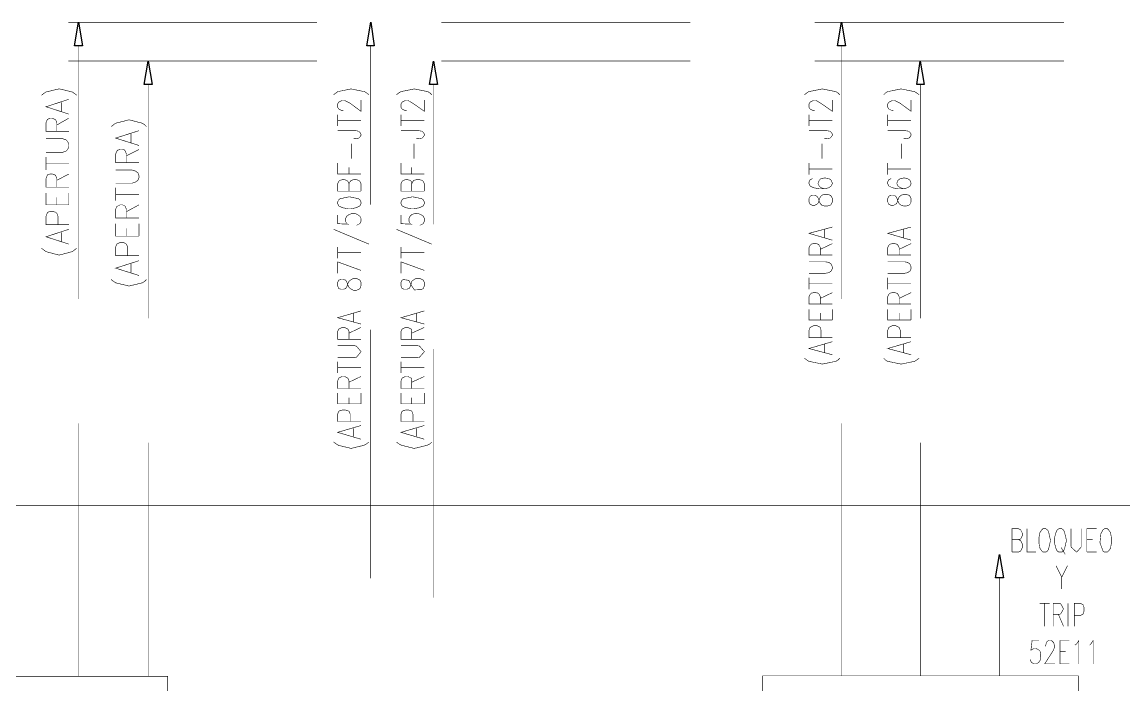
# Model space of a CAD drawing. Header units: millimetres. Extents: x -1355 to 3509, y -1443 to -567.
# Drawn here: x 3311.1 to 3398.1, y -838 to -785.6 of the extents above; entities that cross this region are included whole.
import ezdxf

# ---------------------------------------------------------------- set-up
doc = ezdxf.new("R2010")
doc.units = ezdxf.units.MM

msp = doc.modelspace()

# ---------------------------------------------------------------- linework, layer by layer
at = {"color": 0, "const_width": 0.045}
for points in [[(3314.78, -785.644), (3334.42, -785.644)], [(3344.238, -785.644), (3363.877, -785.644)], [(3373.699, -785.644), (3393.383, -785.644)], [(3315.589, -787.491), (3315.589, -807.492)], [(3338.654, -787.491), (3338.654, -800.061)], [(3375.816, -787.491), (3375.816, -807.492)], [(3314.78, -788.708), (3334.42, -788.708)], [(3344.238, -788.708), (3363.877, -788.708)], [(3373.699, -788.708), (3393.383, -788.708)], [(3321.085, -790.556), (3321.085, -809.023)], [(3343.607, -790.556), (3343.607, -801.592)], [(3382.03, -790.556), (3382.03, -809.023)], [(3312.663, -791.409), (3312.841, -791.274), (3313.017, -791.148), (3314.059, -790.897), (3315.097, -791.148), (3315.275, -791.274), (3315.454, -791.409)], [(3335.725, -791.366), (3335.907, -791.231), (3336.05, -791.119), (3337.109, -790.905), (3338.185, -791.128), (3338.337, -791.231), (3338.516, -791.366)], [(3340.681, -791.366), (3340.86, -791.231), (3341.027, -791.122), (3342.097, -790.905), (3343.168, -791.122), (3343.337, -791.231), (3343.473, -791.366)], [(3372.887, -791.366), (3373.066, -791.231), (3373.229, -791.122), (3374.303, -790.905), (3375.377, -791.122), (3375.544, -791.231), (3375.679, -791.366)], [(3379.148, -791.366), (3379.283, -791.231), (3379.45, -791.122), (3380.52, -790.905), (3381.59, -791.122), (3381.761, -791.231), (3381.94, -791.366)], [(3314.824, -792.897), (3313.023, -792.312), (3314.824, -791.726)], [(3314.237, -792.674), (3314.237, -791.952)], [(3336.49, -792.627), (3336.399, -792.627), (3336.221, -792.538), (3336.13, -792.492), (3336.041, -792.357), (3336.041, -792.087), (3336.13, -791.952), (3336.221, -791.905), (3336.399, -791.817), (3336.581, -791.817), (3336.76, -791.905), (3337.033, -792.043), (3337.886, -792.674), (3337.886, -791.77)], [(3341.49, -792.627), (3341.399, -792.627), (3341.221, -792.538), (3341.13, -792.492), (3341.041, -792.357), (3341.041, -792.087), (3341.13, -791.952), (3341.221, -791.908), (3341.399, -791.817), (3341.581, -791.817), (3341.76, -791.908), (3341.986, -792.043), (3342.887, -792.674), (3342.887, -791.77)], [(3373.699, -792.627), (3373.608, -792.627), (3373.339, -792.492), (3373.248, -792.357), (3373.248, -792.087), (3373.339, -791.952), (3373.426, -791.908), (3373.608, -791.817), (3373.787, -791.817), (3373.969, -791.908), (3374.192, -792.043), (3375.095, -792.674), (3375.095, -791.77)], [(3379.914, -792.627), (3379.823, -792.627), (3379.553, -792.492), (3379.465, -792.357), (3379.465, -792.087), (3379.553, -791.952), (3379.643, -791.908), (3379.823, -791.817), (3380.005, -791.817), (3380.183, -791.908), (3380.455, -792.043), (3381.309, -792.674), (3381.309, -791.77)], [(3314.824, -794.248), (3313.023, -794.248), (3313.023, -793.574), (3313.111, -793.348), (3313.158, -793.304), (3313.337, -793.212), (3313.519, -793.212), (3313.789, -793.348), (3313.88, -793.574), (3313.88, -794.248)], [(3313.88, -793.752), (3314.824, -793.212)], [(3336.041, -793.843), (3336.041, -792.943)], [(3341.041, -793.843), (3341.041, -792.943)], [(3373.248, -793.843), (3373.248, -792.943)], [(3379.465, -793.843), (3379.465, -792.943)], [(3318.158, -793.888), (3318.337, -793.752), (3318.51, -793.618), (3319.575, -793.345), (3320.64, -793.618), (3320.815, -793.752), (3320.95, -793.888)], [(3336.041, -793.392), (3337.886, -793.392)], [(3341.041, -793.392), (3342.887, -793.392)], [(3373.248, -793.392), (3375.095, -793.392)], [(3379.465, -793.392), (3381.309, -793.392)], [(3313.023, -795.914), (3314.328, -795.914), (3314.598, -795.826), (3314.733, -795.691), (3314.824, -795.465), (3314.824, -795.283), (3314.733, -795.06), (3314.598, -794.926), (3314.328, -794.835), (3313.023, -794.835)], [(3320.364, -795.374), (3318.519, -794.788), (3320.364, -794.204)], [(3319.733, -795.149), (3319.733, -794.43)], [(3336.041, -794.204), (3337.481, -794.204), (3337.707, -794.248), (3337.798, -794.339), (3337.886, -794.474), (3337.886, -794.565), (3337.798, -794.7), (3337.707, -794.791), (3337.481, -794.835), (3337.302, -794.835)], [(3341.041, -794.204), (3342.437, -794.204), (3342.707, -794.248), (3342.798, -794.339), (3342.887, -794.474), (3342.887, -794.565), (3342.798, -794.7), (3342.707, -794.791), (3342.437, -794.835), (3342.256, -794.835)], [(3373.248, -794.204), (3374.643, -794.204), (3374.914, -794.248), (3375.005, -794.339), (3375.095, -794.474), (3375.095, -794.565), (3375.005, -794.7), (3374.914, -794.791), (3374.643, -794.835), (3374.465, -794.835)], [(3379.465, -794.204), (3380.861, -794.204), (3381.13, -794.248), (3381.221, -794.339), (3381.309, -794.474), (3381.309, -794.565), (3381.221, -794.7), (3381.13, -794.791), (3380.861, -794.835), (3380.726, -794.835)], [(3320.364, -796.726), (3318.519, -796.726), (3318.519, -796.052), (3318.607, -795.826), (3318.698, -795.735), (3318.877, -795.691), (3319.059, -795.691), (3319.238, -795.735), (3319.285, -795.826), (3319.372, -796.052), (3319.372, -796.726)], [(3319.372, -796.187), (3320.364, -795.691)], [(3337.121, -796.409), (3337.121, -795.24)], [(3342.076, -796.412), (3342.076, -795.24)], [(3374.283, -796.412), (3374.283, -795.24)], [(3380.544, -796.412), (3380.544, -795.24)], [(3313.023, -797.312), (3313.023, -796.275)], [(3313.023, -796.77), (3314.824, -796.77)], [(3337.886, -797.627), (3336.041, -797.627), (3336.041, -796.77)], [(3342.887, -797.627), (3341.041, -797.627), (3341.041, -796.77)], [(3373.248, -797.674), (3373.248, -796.77)], [(3379.465, -797.674), (3379.465, -796.77)], [(3314.824, -798.662), (3313.023, -798.662), (3313.023, -797.988), (3313.111, -797.762), (3313.158, -797.674), (3313.337, -797.627), (3313.519, -797.627), (3313.698, -797.674), (3313.789, -797.762), (3313.88, -797.988), (3313.88, -798.662)], [(3313.88, -798.123), (3314.824, -797.627)], [(3318.519, -798.348), (3319.824, -798.348), (3320.094, -798.257), (3320.275, -798.123), (3320.364, -797.897), (3320.364, -797.762), (3320.275, -797.536), (3320.094, -797.401), (3319.824, -797.312), (3318.519, -797.312)], [(3336.942, -797.627), (3336.942, -797.087)], [(3341.895, -797.627), (3341.895, -797.087)], [(3373.248, -797.222), (3375.095, -797.222)], [(3379.465, -797.222), (3381.309, -797.222)], [(3337.886, -798.978), (3336.041, -798.978), (3336.041, -798.392), (3336.13, -798.214), (3336.221, -798.123), (3336.402, -798.078), (3336.581, -798.078), (3336.76, -798.123), (3336.85, -798.214), (3336.942, -798.392), (3336.942, -798.978)], [(3336.942, -798.392), (3337.033, -798.214), (3337.121, -798.123), (3337.302, -798.078), (3337.528, -798.078), (3337.707, -798.123), (3337.798, -798.214), (3337.886, -798.392), (3337.886, -798.978)], [(3342.887, -798.978), (3341.041, -798.978), (3341.041, -798.392), (3341.13, -798.214), (3341.221, -798.123), (3341.399, -798.078), (3341.581, -798.078), (3341.76, -798.123), (3341.851, -798.214), (3341.895, -798.392), (3341.895, -798.978)], [(3341.895, -798.392), (3341.986, -798.214), (3342.076, -798.123), (3342.256, -798.078), (3342.526, -798.078), (3342.707, -798.123), (3342.798, -798.214), (3342.887, -798.392), (3342.887, -798.978)], [(3373.517, -797.988), (3373.339, -798.078), (3373.248, -798.257), (3373.248, -798.392), (3373.339, -798.574), (3373.608, -798.709), (3374.057, -798.8), (3374.465, -798.8), (3374.825, -798.709), (3375.005, -798.574), (3375.095, -798.392), (3375.095, -798.348), (3375.005, -798.123), (3374.825, -797.988), (3374.553, -797.943), (3374.465, -797.943), (3374.195, -797.988), (3374.057, -798.123), (3373.969, -798.348), (3373.969, -798.392), (3374.057, -798.574), (3374.195, -798.709), (3374.465, -798.8)], [(3379.735, -797.988), (3379.553, -798.078), (3379.465, -798.257), (3379.465, -798.392), (3379.553, -798.574), (3379.823, -798.709), (3380.274, -798.8), (3380.726, -798.8), (3381.04, -798.709), (3381.221, -798.574), (3381.309, -798.392), (3381.309, -798.348), (3381.221, -798.123), (3381.04, -797.988), (3380.814, -797.943), (3380.726, -797.943), (3380.455, -797.988), (3380.274, -798.123), (3380.183, -798.348), (3380.183, -798.392), (3380.274, -798.574), (3380.455, -798.709), (3380.726, -798.8)], [(3314.824, -800.061), (3313.023, -800.061), (3313.023, -799.114)], [(3314.824, -800.061), (3314.824, -799.114)], [(3318.519, -799.744), (3318.519, -798.709)], [(3318.519, -799.249), (3320.364, -799.249)], [(3313.88, -800.061), (3313.88, -799.474)], [(3320.364, -801.096), (3318.519, -801.096), (3318.519, -800.418), (3318.607, -800.195), (3318.877, -800.061), (3319.059, -800.061), (3319.238, -800.149), (3319.285, -800.195), (3319.372, -800.418), (3319.372, -801.096)], [(3319.372, -800.6), (3320.364, -800.061)], [(3314.824, -801.635), (3313.023, -801.635), (3313.023, -800.961), (3313.111, -800.735), (3313.158, -800.644), (3313.337, -800.6), (3313.607, -800.6), (3313.789, -800.644), (3313.88, -800.735), (3313.968, -800.961), (3313.968, -801.635)], [(3336.041, -800.87), (3336.041, -801.548), (3336.85, -801.592), (3336.76, -801.548), (3336.672, -801.366), (3336.672, -801.14), (3336.76, -800.961), (3336.942, -800.826), (3337.212, -800.735), (3337.39, -800.735), (3337.616, -800.826), (3337.798, -800.961), (3337.886, -801.14), (3337.886, -801.366), (3337.798, -801.548), (3337.526, -801.683)], [(3341.041, -800.87), (3341.041, -801.548), (3341.851, -801.592), (3341.76, -801.548), (3341.672, -801.366), (3341.672, -801.14), (3341.76, -800.961), (3341.895, -800.826), (3342.167, -800.735), (3342.347, -800.735), (3342.616, -800.826), (3342.798, -800.961), (3342.887, -801.14), (3342.887, -801.366), (3342.798, -801.548), (3342.526, -801.683)], [(3320.364, -802.536), (3318.519, -802.536), (3318.519, -801.544)], [(3319.372, -802.536), (3319.372, -801.905)], [(3320.364, -802.536), (3320.364, -801.544)], [(3375.095, -802.852), (3373.248, -802.313), (3375.095, -801.817)], [(3381.309, -802.852), (3379.465, -802.313), (3381.309, -801.817)], [(3314.824, -803.166), (3313.023, -802.583), (3314.824, -801.996)], [(3314.237, -802.943), (3314.237, -802.222)], [(3335.725, -801.996), (3338.516, -803.166)], [(3340.681, -801.996), (3343.473, -803.169)], [(3374.465, -802.674), (3374.465, -801.996)], [(3380.726, -802.674), (3380.726, -801.996)], [(3312.663, -803.483), (3312.841, -803.618), (3313.009, -803.756), (3314.059, -804.032), (3315.106, -803.756), (3315.275, -803.618), (3315.454, -803.483)], [(3320.364, -804.069), (3318.519, -804.069), (3318.519, -803.392), (3318.607, -803.166), (3318.877, -803.032), (3319.149, -803.032), (3319.285, -803.123), (3319.372, -803.166), (3319.463, -803.392), (3319.463, -804.069)], [(3336.041, -804.292), (3336.041, -803.392)], [(3341.041, -804.295), (3341.041, -803.392)], [(3375.095, -804.023), (3373.248, -804.023), (3373.248, -803.44), (3373.339, -803.257), (3373.426, -803.169), (3373.608, -803.123), (3373.787, -803.123), (3373.969, -803.169), (3374.057, -803.257), (3374.148, -803.44), (3374.148, -804.023)], [(3374.148, -803.574), (3375.095, -803.123)], [(3381.309, -804.023), (3379.465, -804.023), (3379.465, -803.44), (3379.553, -803.257), (3379.643, -803.169), (3379.826, -803.123), (3380.005, -803.123), (3380.183, -803.169), (3380.274, -803.257), (3380.365, -803.44), (3380.365, -804.023)], [(3380.365, -803.574), (3381.309, -803.123)], [(3320.364, -805.644), (3318.519, -805.061), (3320.364, -804.474)], [(3336.041, -803.844), (3337.886, -803.844)], [(3337.886, -805.24), (3336.041, -804.565), (3336.041, -805.465)], [(3341.041, -803.844), (3342.887, -803.844)], [(3342.887, -805.24), (3341.041, -804.565), (3341.041, -805.465)], [(3373.248, -805.465), (3374.553, -805.465), (3374.825, -805.421), (3375.005, -805.284), (3375.095, -805.104), (3375.095, -804.97), (3375.005, -804.744), (3374.825, -804.609), (3374.553, -804.565), (3373.248, -804.565)], [(3379.465, -805.465), (3380.814, -805.465), (3381.04, -805.421), (3381.221, -805.284), (3381.309, -805.104), (3381.309, -804.97), (3381.221, -804.744), (3381.04, -804.609), (3380.814, -804.565), (3379.465, -804.565)], [(3319.733, -805.418), (3319.733, -804.7)], [(3318.158, -805.961), (3318.337, -806.096), (3318.519, -806.222), (3319.575, -806.475), (3320.63, -806.222), (3320.815, -806.096), (3320.95, -805.961)], [(3373.248, -806.726), (3373.248, -805.826)], [(3373.248, -806.275), (3375.095, -806.275)], [(3379.465, -806.726), (3379.465, -805.826)], [(3379.465, -806.275), (3381.309, -806.275)], [(3375.095, -807.897), (3373.248, -807.897), (3373.248, -807.313), (3373.339, -807.131), (3373.426, -807.04), (3373.608, -806.996), (3373.787, -806.996), (3373.969, -807.04), (3374.057, -807.131), (3374.148, -807.313), (3374.148, -807.897)], [(3374.148, -807.448), (3375.095, -806.996)], [(3381.309, -807.897), (3379.465, -807.897), (3379.465, -807.313), (3379.553, -807.131), (3379.643, -807.043), (3379.826, -806.996), (3380.005, -806.996), (3380.183, -807.043), (3380.274, -807.131), (3380.365, -807.313), (3380.365, -807.897)], [(3380.365, -807.448), (3381.309, -806.996)], [(3337.886, -809.475), (3336.041, -808.978), (3337.886, -808.44)], [(3337.302, -809.292), (3337.302, -808.618)], [(3342.887, -809.475), (3341.041, -808.978), (3342.887, -808.44)], [(3342.256, -809.292), (3342.256, -808.618)], [(3375.095, -809.158), (3373.248, -809.158), (3373.248, -808.304)], [(3374.148, -809.158), (3374.148, -808.618)], [(3375.095, -809.158), (3375.095, -808.304)], [(3381.309, -809.158), (3379.465, -809.158), (3379.465, -808.304)], [(3380.365, -809.158), (3380.365, -808.618)], [(3381.309, -809.158), (3381.309, -808.304)], [(3337.886, -810.691), (3336.041, -810.691), (3336.041, -810.061), (3336.13, -809.88), (3336.221, -809.835), (3336.402, -809.744), (3336.581, -809.744), (3336.85, -809.88), (3336.942, -810.061), (3336.942, -810.691)], [(3336.942, -810.196), (3337.886, -809.744)], [(3342.887, -810.691), (3341.041, -810.691), (3341.041, -810.061), (3341.13, -809.88), (3341.221, -809.835), (3341.399, -809.744), (3341.581, -809.744), (3341.76, -809.835), (3341.851, -809.88), (3341.895, -810.061), (3341.895, -810.691)], [(3341.895, -810.196), (3342.887, -809.744)], [(3375.095, -810.556), (3373.248, -810.556), (3373.248, -809.97), (3373.339, -809.744), (3373.608, -809.609), (3373.878, -809.609), (3374.148, -809.744), (3374.195, -809.97), (3374.195, -810.556)], [(3381.309, -810.556), (3379.465, -810.556), (3379.465, -809.97), (3379.553, -809.744), (3379.826, -809.609), (3380.095, -809.609), (3380.365, -809.744), (3380.455, -809.97), (3380.455, -810.556)], [(3338.654, -809.923), (3338.654, -829.563)], [(3336.041, -812.131), (3337.39, -812.131), (3337.534, -812.093), (3337.892, -811.66), (3337.534, -811.228), (3337.39, -811.187), (3336.041, -811.187)], [(3341.041, -812.131), (3342.347, -812.131), (3342.499, -812.105), (3342.892, -811.66), (3342.499, -811.216), (3342.347, -811.187), (3341.041, -811.187)], [(3343.607, -811.457), (3343.607, -831.096)], [(3375.095, -811.905), (3373.248, -811.41), (3375.095, -810.87)], [(3374.465, -811.727), (3374.465, -811.052)], [(3381.309, -811.905), (3379.465, -811.41), (3381.309, -810.87)], [(3380.726, -811.727), (3380.726, -811.052)], [(3372.887, -812.178), (3373.069, -812.313), (3373.233, -812.421), (3374.306, -812.638), (3375.377, -812.421), (3375.544, -812.313), (3375.679, -812.178)], [(3379.148, -812.178), (3379.283, -812.313), (3379.45, -812.421), (3380.52, -812.641), (3381.59, -812.424), (3381.761, -812.313), (3381.94, -812.178)], [(3336.041, -813.349), (3336.041, -812.448)], [(3336.041, -812.897), (3337.886, -812.897)], [(3341.041, -813.349), (3341.041, -812.448)], [(3341.041, -812.897), (3342.887, -812.897)], [(3337.886, -814.565), (3336.041, -814.565), (3336.041, -813.979), (3336.13, -813.753), (3336.221, -813.709), (3336.402, -813.618), (3336.581, -813.618), (3336.85, -813.753), (3336.942, -813.979), (3336.942, -814.565)], [(3336.942, -814.07), (3337.886, -813.618)], [(3342.887, -814.565), (3341.041, -814.565), (3341.041, -813.979), (3341.13, -813.753), (3341.221, -813.709), (3341.399, -813.618), (3341.581, -813.618), (3341.76, -813.709), (3341.851, -813.753), (3341.895, -813.979), (3341.895, -814.565)], [(3341.895, -814.07), (3342.887, -813.618)], [(3337.886, -815.78), (3336.041, -815.78), (3336.041, -814.923)], [(3337.886, -815.78), (3337.886, -814.923)], [(3342.887, -815.78), (3341.041, -815.78), (3341.041, -814.923)], [(3342.887, -815.78), (3342.887, -814.923)], [(3336.942, -815.78), (3336.942, -815.284)], [(3341.895, -815.78), (3341.895, -815.284)], [(3337.886, -817.175), (3336.041, -817.175), (3336.041, -816.592), (3336.13, -816.366), (3336.221, -816.322), (3336.402, -816.275), (3336.672, -816.275), (3336.85, -816.322), (3336.942, -816.366), (3337.033, -816.592), (3337.033, -817.175)], [(3342.887, -817.175), (3341.041, -817.175), (3341.041, -816.592), (3341.13, -816.366), (3341.221, -816.322), (3341.399, -816.275), (3341.672, -816.275), (3341.851, -816.322), (3341.895, -816.366), (3341.986, -816.592), (3341.986, -817.175)], [(3315.589, -817.31), (3315.589, -837.311)], [(3337.886, -818.575), (3336.041, -818.032), (3337.886, -817.492)], [(3342.887, -818.575), (3341.041, -818.032), (3342.887, -817.492)], [(3375.816, -817.31), (3375.816, -837.267)], [(3337.302, -818.349), (3337.302, -817.718)], [(3342.256, -818.349), (3342.256, -817.718)], [(3321.085, -818.844), (3321.085, -837.311)], [(3335.725, -818.797), (3335.907, -818.932), (3336.109, -819.061), (3337.117, -819.301), (3338.132, -819.05), (3338.337, -818.932), (3338.516, -818.797)], [(3340.681, -818.797), (3340.86, -818.932), (3341.088, -819.055), (3342.094, -819.301), (3343.106, -819.055), (3343.337, -818.932), (3343.473, -818.797)], [(3382.03, -818.844), (3382.03, -837.267)], [(3427.426, -823.797), (2747.066, -823.797)], [(3389.283, -827.492), (3389.283, -825.645), (3389.779, -825.645), (3389.961, -825.736), (3390.095, -826.005), (3390.095, -826.184), (3389.961, -826.457), (3389.779, -826.501), (3389.283, -826.501)], [(3390.456, -825.645), (3390.456, -827.492), (3391.175, -827.492)], [(3393.922, -825.645), (3393.922, -826.95), (3393.946, -827.102), (3394.38, -827.498), (3394.732, -827.088), (3394.735, -826.95), (3394.735, -825.645)], [(3395.184, -827.492), (3395.184, -825.645), (3395.949, -825.645)], [(3389.779, -826.501), (3389.961, -826.592), (3390.095, -826.862), (3390.095, -827.131), (3389.961, -827.402), (3389.779, -827.492), (3389.283, -827.492)], [(3393.157, -827.131), (3393.474, -827.671)], [(3395.184, -826.501), (3395.635, -826.501)], [(3395.184, -827.492), (3395.949, -827.492)], [(3392.752, -828.571), (3393.201, -829.475), (3393.201, -830.419)], [(3393.653, -828.571), (3393.204, -829.475)], [(3388.292, -829.519), (3388.292, -837.267)], [(3391.445, -831.545), (3392.256, -831.545)], [(3391.852, -831.545), (3391.852, -833.349)], [(3392.527, -833.349), (3392.527, -831.545), (3393.022, -831.545), (3393.125, -831.581), (3393.339, -831.976), (3393.125, -832.37), (3393.022, -832.402), (3392.527, -832.402)], [(3393.696, -831.545), (3393.696, -833.349)], [(3394.192, -833.349), (3394.192, -831.545), (3394.688, -831.545), (3394.87, -831.636), (3394.914, -831.727), (3394.961, -831.862), (3394.961, -832.131), (3394.914, -832.311), (3394.87, -832.402), (3394.688, -832.492), (3394.192, -832.492)], [(3392.932, -832.402), (3393.339, -833.349)], [(3391.401, -834.475), (3390.861, -834.475), (3390.77, -835.241), (3390.861, -835.193), (3390.996, -835.105), (3391.175, -835.105), (3391.356, -835.193), (3391.492, -835.328), (3391.535, -835.601), (3391.535, -835.78), (3391.492, -836.05), (3391.356, -836.231), (3391.175, -836.32), (3390.996, -836.32), (3390.861, -836.231), (3390.77, -836.141), (3390.726, -835.962)], [(3391.94, -834.924), (3391.94, -834.836), (3391.987, -834.654), (3392.03, -834.563), (3392.166, -834.475), (3392.392, -834.475), (3392.57, -834.654), (3392.617, -834.836), (3392.617, -835.015), (3392.57, -835.193), (3392.436, -835.419), (3391.852, -836.32), (3392.661, -836.32)], [(3393.066, -836.32), (3393.066, -834.475), (3393.787, -834.475)], [(3394.239, -834.836), (3394.374, -834.745), (3394.553, -834.475), (3394.553, -836.32)], [(3395.409, -834.836), (3395.501, -834.745), (3395.679, -834.475), (3395.679, -836.32)], [(3393.066, -835.328), (3393.518, -835.328)], [(3393.066, -836.32), (3393.787, -836.32)]]:
    msp.add_lwpolyline(points, dxfattribs=at)
at = {"color": 0}
for points in [[(3315.275, -787.491), (3315.589, -785.644), (3315.906, -787.491)], [(3338.337, -787.491), (3338.654, -785.644), (3338.924, -787.491)], [(3375.5, -787.491), (3375.816, -785.644), (3376.13, -787.491)], [(3320.771, -790.556), (3321.085, -788.708), (3321.401, -790.556)], [(3343.293, -790.556), (3343.607, -788.708), (3343.924, -790.556)], [(3381.761, -790.556), (3382.03, -788.708), (3382.347, -790.556)], [(3387.978, -829.519), (3388.292, -827.671), (3388.609, -829.519)]]:
    msp.add_lwpolyline(points, close=True, dxfattribs=at)
at = {"color": 0, "const_width": 0.045}
for points in [[(3373.248, -799.835), (3373.339, -800.014), (3373.517, -800.104), (3373.699, -800.104), (3373.878, -800.014), (3373.969, -799.926), (3374.057, -799.654), (3374.148, -799.43), (3374.283, -799.295), (3374.465, -799.249), (3374.734, -799.249), (3374.914, -799.295), (3375.005, -799.383), (3375.095, -799.565), (3375.095, -799.835), (3375.005, -800.014), (3374.914, -800.104), (3374.734, -800.149), (3374.465, -800.149), (3374.283, -800.104), (3374.148, -799.969), (3374.057, -799.791), (3373.969, -799.518), (3373.878, -799.383), (3373.699, -799.295), (3373.517, -799.295), (3373.339, -799.383), (3373.248, -799.565), (3373.248, -799.835)], [(3379.465, -799.835), (3379.553, -800.014), (3379.735, -800.104), (3379.914, -800.104), (3380.095, -800.014), (3380.183, -799.926), (3380.274, -799.654), (3380.365, -799.43), (3380.544, -799.295), (3380.726, -799.249), (3380.949, -799.249), (3381.13, -799.295), (3381.221, -799.383), (3381.309, -799.565), (3381.309, -799.835), (3381.221, -800.014), (3381.13, -800.104), (3380.949, -800.149), (3380.726, -800.149), (3380.544, -800.104), (3380.365, -799.969), (3380.274, -799.791), (3380.183, -799.518), (3380.095, -799.383), (3379.914, -799.295), (3379.735, -799.295), (3379.553, -799.383), (3379.465, -799.565), (3379.465, -799.835)], [(3336.041, -799.969), (3336.13, -800.149), (3336.399, -800.283), (3336.85, -800.375), (3337.121, -800.375), (3337.526, -800.283), (3337.798, -800.149), (3337.886, -799.969), (3337.886, -799.835), (3337.798, -799.654), (3337.681, -799.577), (3336.962, -799.424), (3336.244, -799.577), (3336.13, -799.654), (3336.041, -799.835), (3336.041, -799.969)], [(3341.041, -799.969), (3341.13, -800.149), (3341.399, -800.283), (3341.851, -800.375), (3342.076, -800.375), (3342.526, -800.283), (3342.798, -800.149), (3342.887, -799.969), (3342.887, -799.835), (3342.798, -799.654), (3342.684, -799.577), (3341.962, -799.424), (3341.241, -799.577), (3341.13, -799.654), (3341.041, -799.835), (3341.041, -799.969)], [(3336.041, -806.457), (3336.13, -806.683), (3336.312, -806.726), (3336.49, -806.726), (3336.672, -806.683), (3336.76, -806.544), (3336.85, -806.275), (3336.942, -806.096), (3337.121, -805.961), (3337.302, -805.87), (3337.526, -805.87), (3337.707, -805.961), (3337.798, -806.005), (3337.886, -806.187), (3337.886, -806.457), (3337.798, -806.683), (3337.526, -806.818), (3337.302, -806.818), (3337.121, -806.726), (3336.942, -806.592), (3336.85, -806.41), (3336.76, -806.14), (3336.672, -806.005), (3336.49, -805.961), (3336.312, -805.961), (3336.13, -806.005), (3336.041, -806.187), (3336.041, -806.457)], [(3341.041, -806.457), (3341.13, -806.683), (3341.312, -806.726), (3341.49, -806.726), (3341.672, -806.683), (3341.76, -806.544), (3341.851, -806.275), (3341.895, -806.096), (3342.076, -805.961), (3342.256, -805.87), (3342.526, -805.87), (3342.707, -805.961), (3342.798, -806.005), (3342.887, -806.187), (3342.887, -806.457), (3342.798, -806.683), (3342.642, -806.753), (3342.106, -806.785), (3341.862, -806.428), (3341.667, -806.029), (3341.244, -805.964), (3341.13, -806.005), (3341.041, -806.187), (3341.041, -806.457)], [(3391.717, -825.645), (3391.626, -825.736), (3391.492, -825.915), (3391.445, -826.096), (3391.401, -826.367), (3391.401, -826.771), (3391.445, -827.041), (3391.492, -827.222), (3391.626, -827.402), (3391.717, -827.492), (3391.94, -827.492), (3392.075, -827.402), (3392.155, -827.278), (3392.315, -826.569), (3392.155, -825.859), (3392.075, -825.736), (3391.94, -825.645), (3391.717, -825.645)], [(3392.978, -825.645), (3392.843, -825.736), (3392.752, -825.915), (3392.708, -826.096), (3392.617, -826.367), (3392.617, -826.771), (3392.708, -827.041), (3392.752, -827.222), (3392.843, -827.402), (3392.978, -827.492), (3393.201, -827.492), (3393.339, -827.402), (3393.418, -827.231), (3393.576, -826.569), (3393.418, -825.909), (3393.339, -825.736), (3393.201, -825.645), (3392.978, -825.645)], [(3396.58, -825.645), (3396.445, -825.736), (3396.356, -825.915), (3396.295, -826.002), (3396.216, -826.753), (3396.472, -827.436), (3396.58, -827.492), (3396.806, -827.492), (3396.896, -827.402), (3397.032, -827.222), (3397.075, -827.041), (3397.122, -826.771), (3397.122, -826.367), (3397.075, -826.096), (3397.032, -825.915), (3396.896, -825.736), (3396.806, -825.645), (3396.58, -825.645)], [(3297.706, -846.997), (3297.706, -837.311), (3322.616, -837.311), (3322.616, -846.997), (3297.706, -846.997)], [(3394.509, -846.997), (3394.509, -837.267), (3369.6, -837.267), (3369.6, -846.997), (3394.509, -846.997)]]:
    msp.add_lwpolyline(points, close=True, dxfattribs=at)

doc.saveas('drawing.dxf')
